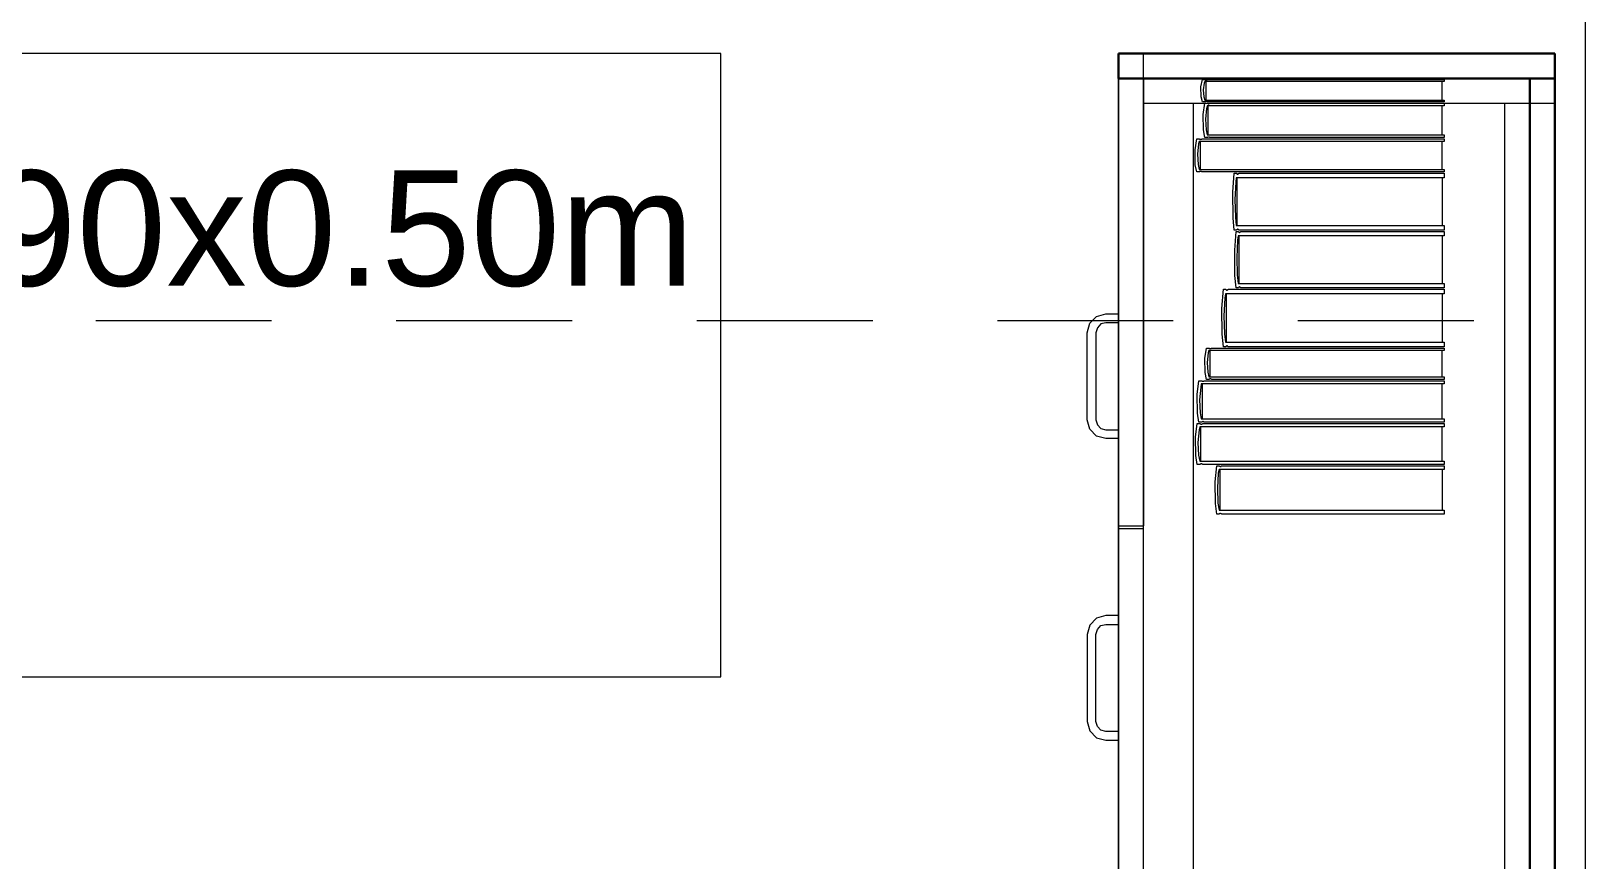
# Model space of a CAD drawing. Header units: inches. Extents: x -19 to 5698, y -728 to 92.
# Drawn here: x 405.823 to 407.07, y 16.467 to 17.132 of the extents above; entities that cross this region are included whole.
import ezdxf

# ---------------------------------------------------------------- set-up
doc = ezdxf.new("R2010")
doc.units = ezdxf.units.IN
doc.header["$MEASUREMENT"] = 0
doc.set_wipeout_variables(frame=1)
for name, pattern in [('HIDDEN', [0.375, 0.25, -0.125]), ('Hidden Line', [0.195611, 0.141111, -0.0545]), ('Wipeout_Contour', [1, 0, -1])]:
    doc.linetypes.add(name, pattern=pattern)
doc.layers.add('00 conduct tomacorr', color=120, linetype='HIDDEN', lineweight=30)
for name, color, linetype in [('02 _ ARQ _ ZON _ Espacio.3D', 7, 'Continuous'), ('08 _ STR _ EXT _ 09 Vigas', 251, 'Continuous'), ('Interior - Mobiliario', 7, 'Continuous'), ('Notas - Etiquetas', 7, 'Continuous')]:
    doc.layers.add(name, color=color, linetype=linetype)
doc.styles.add('Estilo_Generado_4', font='swisse.ttf')

msp = doc.modelspace()

# ---------------------------------------------------------------- linework, layer by layer
at = {"layer": '02 _ ARQ _ ZON _ Espacio.3D', "color": 254, "linetype": 'Continuous', "lineweight": 0, "flags": 128}
msp.add_lwpolyline([(407.0701, 7.7), (407.0697, 17.15), (400.5701, 17.15), (400.5701, 16.5), (400.345, 16.5), (400.345, 8.1), (400.5701, 8.1), (400.5701, 7.7), (400.9701, 7.7), (400.97, 7.3509), (406.8701, 7.35), (406.8701, 7.7)], close=True, dxfattribs=at)
at = {"layer": 'Interior - Mobiliario', "color": 175, "linetype": 'Continuous', "lineweight": 13}
for p, q in [((406.715, 15.6342), (406.715, 17.0942)), ((406.715, 17.0942), (407.025, 17.0942)), ((407.025, 17.0942), (407.025, 15.6342)), ((406.7613, 17.0793), (406.7611, 17.0873)), ((406.7624, 17.0754), (406.7613, 17.0793)), ((406.7629, 17.085), (406.7634, 17.0795)), ((406.7634, 17.0795), (406.7643, 17.0768)), ((406.7643, 17.0768), (406.9564, 17.0768)), ((406.9564, 17.0768), (406.9564, 17.0754)), ((406.715, 15.6542), (406.715, 17.0742)), ((406.715, 17.0742), (406.755, 17.0742)), ((406.755, 17.0742), (407.005, 17.0742)), ((406.755, 17.0742), (406.755, 15.6542)), ((406.7645, 17.0754), (406.7624, 17.0754)), ((406.7629, 17.0651), (406.7642, 17.0744)), ((406.7632, 17.0528), (406.7629, 17.0651)), ((406.7642, 17.0744), (406.7663, 17.0744)), ((406.7646, 17.0754), (406.7645, 17.0754)), ((406.7648, 17.0755), (406.7646, 17.0754)), ((406.7651, 17.0756), (406.7648, 17.0755)), ((406.7656, 17.07), (406.7648, 17.0616)), ((406.7654, 17.0757), (406.7651, 17.0756)), ((406.7657, 17.0757), (406.7654, 17.0757)), ((406.7661, 17.0721), (406.7656, 17.07)), ((406.766, 17.0756), (406.7657, 17.0757)), ((406.7662, 17.0756), (406.766, 17.0756)), ((406.9564, 17.0721), (406.7661, 17.0721)), ((406.7665, 17.0755), (406.7662, 17.0756)), ((406.7663, 17.0744), (406.7665, 17.0742)), ((406.7666, 17.0754), (406.7665, 17.0755)), ((406.7665, 17.0742), (406.7667, 17.0741)), ((406.9564, 17.0754), (406.7666, 17.0754)), ((406.7667, 17.0741), (406.767, 17.0739)), ((406.767, 17.0739), (406.7673, 17.0739)), ((406.7671, 17.0489), (406.7671, 17.0721)), ((406.7673, 17.0739), (406.7676, 17.0739)), ((406.7676, 17.0739), (406.7678, 17.074)), ((406.7678, 17.074), (406.7681, 17.0741)), ((406.7681, 17.0741), (406.7683, 17.0743)), ((406.7683, 17.0743), (406.7684, 17.0744)), ((406.7684, 17.0744), (406.9564, 17.0744)), ((406.9545, 17.0721), (406.9545, 17.0489)), ((406.9564, 17.0744), (406.9564, 17.0721)), ((407.005, 15.6542), (407.005, 17.0742)), ((406.7642, 17.0467), (406.7632, 17.0528)), ((406.7648, 17.0616), (406.7653, 17.053)), ((406.7653, 17.053), (406.7661, 17.0489)), ((406.7565, 17.0368), (406.7578, 17.0457)), ((406.7578, 17.0457), (406.76, 17.0457)), ((406.7592, 17.0416), (406.7584, 17.0334)), ((406.7598, 17.0436), (406.7592, 17.0416)), ((406.9564, 17.0436), (406.7598, 17.0436)), ((406.76, 17.0457), (406.7601, 17.0455)), ((406.7601, 17.0455), (406.7604, 17.0454)), ((406.7604, 17.0454), (406.7607, 17.0453)), ((406.7607, 17.0453), (406.761, 17.0452)), ((406.7608, 17.0212), (406.7608, 17.0436)), ((406.761, 17.0452), (406.7612, 17.0453)), ((406.7612, 17.0453), (406.7615, 17.0453)), ((406.7615, 17.0453), (406.7618, 17.0454)), ((406.7618, 17.0454), (406.7621, 17.0456)), ((406.7621, 17.0456), (406.7622, 17.0457)), ((406.7622, 17.0457), (406.9564, 17.0457)), ((406.7663, 17.0467), (406.7642, 17.0467)), ((406.7661, 17.0489), (406.9564, 17.0489)), ((406.7664, 17.0468), (406.7663, 17.0467)), ((406.7667, 17.047), (406.7664, 17.0468)), ((406.7669, 17.0471), (406.7667, 17.047)), ((406.7672, 17.0471), (406.7669, 17.0471)), ((406.7675, 17.0472), (406.7672, 17.0471)), ((406.7678, 17.0471), (406.7675, 17.0472)), ((406.768, 17.047), (406.7678, 17.0471)), ((406.7683, 17.0468), (406.768, 17.047)), ((406.7684, 17.0467), (406.7683, 17.0468)), ((406.9564, 17.0467), (406.7684, 17.0467)), ((406.9544, 17.0436), (406.9544, 17.0212)), ((406.9564, 17.0489), (406.9564, 17.0467)), ((406.9564, 17.0457), (406.9564, 17.0436)), ((406.7567, 17.0249), (406.7565, 17.0368)), ((406.7584, 17.0334), (406.7589, 17.0252)), ((406.7578, 17.0191), (406.7567, 17.0249)), ((406.76, 17.0191), (406.7578, 17.0191)), ((406.7589, 17.0252), (406.7598, 17.0212)), ((406.7598, 17.0212), (406.9564, 17.0212)), ((406.7601, 17.0192), (406.76, 17.0191)), ((406.7603, 17.0194), (406.7601, 17.0192)), ((406.7606, 17.0195), (406.7603, 17.0194)), ((406.7609, 17.0196), (406.7606, 17.0195)), ((406.7612, 17.0196), (406.7609, 17.0196)), ((406.7615, 17.0195), (406.7612, 17.0196)), ((406.7617, 17.0194), (406.7615, 17.0195)), ((406.762, 17.0193), (406.7617, 17.0194)), ((406.7622, 17.0191), (406.762, 17.0193)), ((406.9564, 17.0191), (406.7622, 17.0191)), ((406.7868, 17.0029), (406.7879, 17.0181)), ((406.7879, 17.0181), (406.7897, 17.0181)), ((406.7896, 17.0145), (406.7891, 17.011)), ((406.9564, 17.0145), (406.7896, 17.0145)), ((406.7897, 17.0181), (406.7899, 17.0179)), ((406.7899, 17.0179), (406.7901, 17.0176)), ((406.7901, 17.0176), (406.7903, 17.0174)), ((406.7903, 17.0174), (406.7906, 17.0174)), ((406.7904, 16.9761), (406.7904, 17.0145)), ((406.7906, 17.0174), (406.7908, 17.0174)), ((406.7908, 17.0174), (406.7911, 17.0175)), ((406.7911, 17.0175), (406.7913, 17.0177)), ((406.7913, 17.0177), (406.7915, 17.0179)), ((406.7915, 17.0179), (406.7916, 17.0181)), ((406.7916, 17.0181), (406.9564, 17.0181)), ((406.9547, 17.0145), (406.9547, 16.9761)), ((406.9564, 17.0212), (406.9564, 17.0191)), ((406.9564, 17.0181), (406.9564, 17.0145)), ((406.787, 16.9824), (406.7868, 17.0029)), ((406.7891, 17.011), (406.7884, 16.997)), ((406.7884, 16.997), (406.7888, 16.9829)), ((406.7879, 16.9724), (406.787, 16.9824)), ((406.7888, 16.9829), (406.7896, 16.9761)), ((406.7897, 16.9724), (406.7879, 16.9724)), ((406.7883, 16.9563), (406.7895, 16.9714)), ((406.7895, 16.9714), (406.7913, 16.9714)), ((406.7896, 16.9761), (406.9564, 16.9761)), ((406.7898, 16.9726), (406.7897, 16.9724)), ((406.79, 16.9728), (406.7898, 16.9726)), ((406.7906, 16.9643), (406.7899, 16.9505)), ((406.7903, 16.973), (406.79, 16.9728)), ((406.7905, 16.9731), (406.7903, 16.973)), ((406.7908, 16.9732), (406.7905, 16.9731)), ((406.7911, 16.9678), (406.7906, 16.9643)), ((406.791, 16.9731), (406.7908, 16.9732)), ((406.7912, 16.9729), (406.791, 16.9731)), ((406.9564, 16.9678), (406.7911, 16.9678)), ((406.7915, 16.9726), (406.7912, 16.9729)), ((406.7913, 16.9714), (406.7914, 16.9712)), ((406.7914, 16.9712), (406.7916, 16.9709)), ((406.7916, 16.9724), (406.7915, 16.9726)), ((406.9564, 16.9724), (406.7916, 16.9724)), ((406.7916, 16.9709), (406.7919, 16.9707)), ((406.7919, 16.9707), (406.7921, 16.9706)), ((406.792, 16.9297), (406.792, 16.9678)), ((406.7921, 16.9706), (406.7924, 16.9706)), ((406.7924, 16.9706), (406.7926, 16.9708)), ((406.7926, 16.9708), (406.7928, 16.9709)), ((406.7928, 16.9709), (406.793, 16.9712)), ((406.793, 16.9712), (406.7931, 16.9714)), ((406.7931, 16.9714), (406.9564, 16.9714)), ((406.9547, 16.9678), (406.9547, 16.9297)), ((406.9564, 16.9761), (406.9564, 16.9724)), ((406.9564, 16.9714), (406.9564, 16.9678)), ((406.7885, 16.936), (406.7883, 16.9563)), ((406.7899, 16.9505), (406.7904, 16.9365)), ((406.7895, 16.9261), (406.7885, 16.936)), ((406.7904, 16.9365), (406.7911, 16.9297)), ((406.7911, 16.9297), (406.9564, 16.9297)), ((406.7916, 16.9266), (406.7914, 16.9263)), ((406.7918, 16.9268), (406.7916, 16.9266)), ((406.7921, 16.9269), (406.7918, 16.9268)), ((406.7923, 16.9269), (406.7921, 16.9269)), ((406.7925, 16.9268), (406.7923, 16.9269)), ((406.7928, 16.9266), (406.7925, 16.9268)), ((406.793, 16.9264), (406.7928, 16.9266)), ((406.7931, 16.9261), (406.793, 16.9264)), ((406.9564, 16.9297), (406.9564, 16.9261)), ((406.778, 16.9097), (406.7792, 16.9251)), ((406.7792, 16.9251), (406.7811, 16.9251)), ((406.7804, 16.9179), (406.7797, 16.9037)), ((406.781, 16.9214), (406.7804, 16.9179)), ((406.9564, 16.9214), (406.781, 16.9214)), ((406.7811, 16.9251), (406.7813, 16.9249)), ((406.7813, 16.9249), (406.7815, 16.9246)), ((406.7815, 16.9246), (406.7817, 16.9244)), ((406.7817, 16.9244), (406.782, 16.9243)), ((406.7818, 16.8825), (406.7818, 16.9214)), ((406.782, 16.9243), (406.7823, 16.9243)), ((406.7823, 16.9243), (406.7825, 16.9245)), ((406.7825, 16.9245), (406.7828, 16.9246)), ((406.7828, 16.9246), (406.783, 16.9249)), ((406.783, 16.9249), (406.7831, 16.9251)), ((406.7831, 16.9251), (406.9564, 16.9251)), ((406.7913, 16.9261), (406.7895, 16.9261)), ((406.7914, 16.9263), (406.7913, 16.9261)), ((406.9564, 16.9261), (406.7931, 16.9261)), ((406.9546, 16.9214), (406.9546, 16.8825)), ((406.9564, 16.9251), (406.9564, 16.9214)), ((406.672, 16.8977), (406.6775, 16.9032)), ((406.6775, 16.9032), (406.685, 16.9052)), ((406.685, 16.9052), (406.695, 16.9052)), ((406.695, 16.9052), (406.695, 16.8982)), ((406.7782, 16.889), (406.778, 16.9097)), ((406.7797, 16.9037), (406.7801, 16.8894)), ((406.67, 16.8902), (406.672, 16.8977)), ((406.67, 16.8202), (406.67, 16.8902)), ((406.6781, 16.8942), (406.677, 16.8902)), ((406.677, 16.8902), (406.677, 16.8202)), ((406.681, 16.8972), (406.6781, 16.8942)), ((406.685, 16.8982), (406.681, 16.8972)), ((406.695, 16.8982), (406.685, 16.8982)), ((406.7792, 16.8788), (406.7782, 16.889)), ((406.7801, 16.8894), (406.781, 16.8825)), ((406.7643, 16.8694), (406.7656, 16.8778)), ((406.7656, 16.8778), (406.7677, 16.8778)), ((406.7677, 16.8778), (406.7679, 16.8777)), ((406.7679, 16.8777), (406.7681, 16.8775)), ((406.7681, 16.8775), (406.7684, 16.8774)), ((406.7684, 16.8774), (406.7686, 16.8774)), ((406.7686, 16.8774), (406.7689, 16.8774)), ((406.7689, 16.8774), (406.7692, 16.8774)), ((406.7692, 16.8774), (406.7695, 16.8776)), ((406.7695, 16.8776), (406.7697, 16.8777)), ((406.7697, 16.8777), (406.7698, 16.8778)), ((406.7698, 16.8778), (406.9564, 16.8778)), ((406.7811, 16.8788), (406.7792, 16.8788)), ((406.781, 16.8825), (406.9564, 16.8825)), ((406.7812, 16.879), (406.7811, 16.8788)), ((406.7814, 16.8793), (406.7812, 16.879)), ((406.7817, 16.8795), (406.7814, 16.8793)), ((406.7819, 16.8796), (406.7817, 16.8795)), ((406.7822, 16.8796), (406.7819, 16.8796)), ((406.7825, 16.8795), (406.7822, 16.8796)), ((406.7827, 16.8793), (406.7825, 16.8795)), ((406.7829, 16.879), (406.7827, 16.8793)), ((406.7831, 16.8788), (406.7829, 16.879)), ((406.9564, 16.8788), (406.7831, 16.8788)), ((406.9564, 16.8825), (406.9564, 16.8788)), ((406.9564, 16.8778), (406.9564, 16.8758)), ((406.7646, 16.8582), (406.7643, 16.8694)), ((406.767, 16.8739), (406.7662, 16.8662)), ((406.7662, 16.8662), (406.7667, 16.8585)), ((406.7675, 16.8758), (406.767, 16.8739)), ((406.9564, 16.8758), (406.7675, 16.8758)), ((406.7685, 16.8547), (406.7685, 16.8758)), ((406.9545, 16.8758), (406.9545, 16.8547)), ((406.7583, 16.8406), (406.7596, 16.8517)), ((406.7596, 16.8517), (406.7617, 16.8517)), ((406.7617, 16.8517), (406.7619, 16.8516)), ((406.7619, 16.8516), (406.7621, 16.8514)), ((406.7635, 16.8514), (406.7638, 16.8516)), ((406.7638, 16.8516), (406.7639, 16.8517)), ((406.7639, 16.8517), (406.9564, 16.8517)), ((406.7656, 16.8527), (406.7646, 16.8582)), ((406.7677, 16.8527), (406.7656, 16.8527)), ((406.7667, 16.8585), (406.7675, 16.8547)), ((406.7675, 16.8547), (406.9564, 16.8547)), ((406.7678, 16.8528), (406.7677, 16.8527)), ((406.768, 16.853), (406.7678, 16.8528)), ((406.7683, 16.8531), (406.768, 16.853)), ((406.7686, 16.8532), (406.7683, 16.8531)), ((406.7689, 16.8532), (406.7686, 16.8532)), ((406.7691, 16.8531), (406.7689, 16.8532)), ((406.7694, 16.853), (406.7691, 16.8531)), ((406.7697, 16.8529), (406.7694, 16.853)), ((406.7698, 16.8527), (406.7697, 16.8529)), ((406.9564, 16.8527), (406.7698, 16.8527)), ((406.9564, 16.8547), (406.9564, 16.8527)), ((406.9564, 16.8517), (406.9564, 16.8491)), ((406.7585, 16.8257), (406.7583, 16.8406)), ((406.761, 16.8465), (406.7601, 16.8363)), ((406.7615, 16.8491), (406.761, 16.8465)), ((406.9564, 16.8491), (406.7615, 16.8491)), ((406.7621, 16.8514), (406.7624, 16.8512)), ((406.7624, 16.8512), (406.7627, 16.8512)), ((406.7625, 16.821), (406.7625, 16.8491)), ((406.7627, 16.8512), (406.763, 16.8512)), ((406.763, 16.8512), (406.7633, 16.8513)), ((406.7633, 16.8513), (406.7635, 16.8514)), ((406.9544, 16.8491), (406.9544, 16.821)), ((406.7601, 16.8363), (406.7606, 16.826)), ((406.672, 16.8127), (406.67, 16.8202)), ((406.677, 16.8202), (406.6781, 16.8162)), ((406.6781, 16.8162), (406.681, 16.8133)), ((406.7569, 16.8064), (406.7583, 16.8173)), ((406.7583, 16.8173), (406.7604, 16.8173)), ((406.7596, 16.8183), (406.7585, 16.8257)), ((406.7617, 16.8183), (406.7596, 16.8183)), ((406.7603, 16.8147), (406.7597, 16.8122)), ((406.9564, 16.8147), (406.7603, 16.8147)), ((406.7604, 16.8173), (406.7606, 16.8172)), ((406.7606, 16.826), (406.7615, 16.821)), ((406.7606, 16.8172), (406.7608, 16.817)), ((406.7608, 16.817), (406.7611, 16.8169)), ((406.7611, 16.8169), (406.7614, 16.8168)), ((406.7612, 16.7871), (406.7612, 16.8147)), ((406.7614, 16.8168), (406.7617, 16.8168)), ((406.7615, 16.821), (406.9564, 16.821)), ((406.7618, 16.8185), (406.7617, 16.8183)), ((406.7617, 16.8168), (406.762, 16.8169)), ((406.7621, 16.8187), (406.7618, 16.8185)), ((406.762, 16.8169), (406.7623, 16.817)), ((406.7623, 16.8188), (406.7621, 16.8187)), ((406.7626, 16.8189), (406.7623, 16.8188)), ((406.7623, 16.817), (406.7625, 16.8172)), ((406.7625, 16.8172), (406.7626, 16.8173)), ((406.7629, 16.8189), (406.7626, 16.8189)), ((406.7626, 16.8173), (406.9564, 16.8173)), ((406.7632, 16.8188), (406.7629, 16.8189)), ((406.7635, 16.8187), (406.7632, 16.8188)), ((406.7637, 16.8185), (406.7635, 16.8187)), ((406.7639, 16.8183), (406.7637, 16.8185)), ((406.9564, 16.8183), (406.7639, 16.8183)), ((406.9544, 16.8147), (406.9544, 16.7871)), ((406.9564, 16.821), (406.9564, 16.8183)), ((406.9564, 16.8173), (406.9564, 16.8147)), ((406.6775, 16.8072), (406.672, 16.8127)), ((406.685, 16.8052), (406.6775, 16.8072)), ((406.681, 16.8133), (406.685, 16.8122)), ((406.685, 16.8122), (406.695, 16.8122)), ((406.695, 16.8052), (406.685, 16.8052)), ((406.695, 16.8122), (406.695, 16.8052)), ((406.7572, 16.7917), (406.7569, 16.8064)), ((406.7597, 16.8122), (406.7588, 16.8021)), ((406.7588, 16.8021), (406.7593, 16.792)), ((406.7583, 16.7845), (406.7572, 16.7917)), ((406.7593, 16.792), (406.7603, 16.7871)), ((406.7604, 16.7845), (406.7583, 16.7845)), ((406.7603, 16.7871), (406.9564, 16.7871)), ((406.7605, 16.7846), (406.7604, 16.7845)), ((406.7608, 16.7848), (406.7605, 16.7846)), ((406.7611, 16.7849), (406.7608, 16.7848)), ((406.7613, 16.785), (406.7611, 16.7849)), ((406.7616, 16.785), (406.7613, 16.785)), ((406.7619, 16.785), (406.7616, 16.785)), ((406.7622, 16.7848), (406.7619, 16.785)), ((406.7625, 16.7847), (406.7622, 16.7848)), ((406.7626, 16.7845), (406.7625, 16.7847)), ((406.9564, 16.7845), (406.7626, 16.7845)), ((406.7726, 16.7705), (406.7739, 16.7835)), ((406.7739, 16.7835), (406.7758, 16.7835)), ((406.7751, 16.7774), (406.7744, 16.7655)), ((406.7757, 16.7804), (406.7751, 16.7774)), ((406.9564, 16.7804), (406.7757, 16.7804)), ((406.7758, 16.7835), (406.776, 16.7833)), ((406.776, 16.7833), (406.7762, 16.783)), ((406.7762, 16.783), (406.7765, 16.7829)), ((406.7765, 16.7829), (406.7767, 16.7828)), ((406.7766, 16.7477), (406.7766, 16.7804)), ((406.7767, 16.7828), (406.777, 16.7828)), ((406.777, 16.7828), (406.7773, 16.7829)), ((406.7773, 16.7829), (406.7775, 16.7831)), ((406.7775, 16.7831), (406.7778, 16.7833)), ((406.7778, 16.7833), (406.7779, 16.7835)), ((406.7779, 16.7835), (406.9564, 16.7835)), ((406.9546, 16.7804), (406.9546, 16.7477)), ((406.9564, 16.7871), (406.9564, 16.7845)), ((406.9564, 16.7835), (406.9564, 16.7804)), ((406.7729, 16.7531), (406.7726, 16.7705)), ((406.7744, 16.7655), (406.7748, 16.7535)), ((406.7739, 16.7446), (406.7729, 16.7531)), ((406.7748, 16.7535), (406.7757, 16.7477)), ((406.7758, 16.7446), (406.7739, 16.7446)), ((406.7757, 16.7477), (406.9564, 16.7477)), ((406.7759, 16.7448), (406.7758, 16.7446)), ((406.7762, 16.745), (406.7759, 16.7448)), ((406.7764, 16.7452), (406.7762, 16.745)), ((406.7767, 16.7452), (406.7764, 16.7452)), ((406.777, 16.7453), (406.7767, 16.7452)), ((406.7772, 16.7452), (406.777, 16.7453)), ((406.7775, 16.745), (406.7772, 16.7452)), ((406.7777, 16.7448), (406.7775, 16.745)), ((406.7779, 16.7446), (406.7777, 16.7448)), ((406.9564, 16.7446), (406.7779, 16.7446)), ((406.9564, 16.7477), (406.9564, 16.7446)), ((406.695, 16.7352), (406.715, 16.7352)), ((406.695, 16.3742), (406.695, 16.7332)), ((406.695, 16.7332), (406.715, 16.7332)), ((406.715, 16.3742), (406.715, 16.7332)), ((406.672, 16.6557), (406.67, 16.6482)), ((406.6775, 16.6612), (406.672, 16.6557)), ((406.677, 16.6482), (406.6781, 16.6522)), ((406.685, 16.6632), (406.6775, 16.6612)), ((406.6781, 16.6522), (406.681, 16.6552)), ((406.681, 16.6552), (406.685, 16.6562)), ((406.695, 16.6632), (406.685, 16.6632)), ((406.685, 16.6562), (406.695, 16.6562)), ((406.695, 16.6562), (406.695, 16.6632)), ((406.67, 16.6482), (406.67, 16.5782)), ((406.677, 16.5782), (406.677, 16.6482)), ((406.67, 16.5782), (406.672, 16.5707)), ((406.6781, 16.5742), (406.677, 16.5782)), ((406.672, 16.5707), (406.6775, 16.5652)), ((406.6775, 16.5652), (406.685, 16.5632)), ((406.681, 16.5713), (406.6781, 16.5742)), ((406.685, 16.5702), (406.681, 16.5713)), ((406.695, 16.5702), (406.685, 16.5702)), ((406.695, 16.5632), (406.695, 16.5702)), ((406.685, 16.5632), (406.695, 16.5632))]:
    msp.add_line(p, q, dxfattribs=at)
at = {"layer": 'Interior - Mobiliario', "color": 175, "linetype": 'Continuous', "lineweight": 13, "flags": 128}
msp.add_lwpolyline([(405.076, 17.1142), (405.076, 15.6142), (405.676, 15.6142), (405.676, 16.6142), (406.376, 16.6142), (406.376, 17.1142)], close=True, dxfattribs=at)

# ---------------------------------------------------------------- texts
at = {"layer": 'Notas - Etiquetas', "color": 171, "linetype": 'Continuous', "lineweight": 13, "insert": (405.0764, 16.9265), "char_height": 0.0925, "attachment_point": 7, "style": 'Estilo_Generado_4'}
msp.add_mtext('\\A1;{\\pql;\\fSwis721 Ex BT|b0|i0|c0|p34;VIGA-103\\fSwis721 Ex BT|b0|i0|c0|p34; \\fSwis721 Ex BT|b0|i0|c0|p34;0.90\\fSwis721 Ex BT|b0|i0|c0|p34;x\\fSwis721 Ex BT|b0|i0|c0|p34;0.50\\fSwis721 Ex BT|b0|i0|c0|p34;m}', dxfattribs=at)

# ---------------------------------------------------------------- next in the draw order: wipeouts: each hides what was drawn before it
at = {"color": 254, "linetype": 'Wipeout_Contour', "lineweight": 0, "ltscale": 13013.249348}
msp.add_wipeout([(407.025, 15.6342), (407.045, 15.6342), (407.045, 17.0942), (407.025, 17.0942)], dxfattribs=at).dxf.layer = 'Interior - Mobiliario'

# ---------------------------------------------------------------- next in the draw order: linework, layer by layer
at = {"layer": '00 conduct tomacorr'}
msp.add_arc((408.3382, 23.1254), 7.1396, 245.77949, 273.62054, dxfattribs=at)
at = {"layer": '08 _ STR _ EXT _ 09 Vigas', "color": 251, "linetype": 'Hidden Line', "lineweight": 13, "true_color": 0x636466}
msp.add_line((400.5701, 16.9), (407.0701, 16.9), dxfattribs=at)
at = {"layer": 'Interior - Mobiliario', "color": 175, "linetype": 'Continuous', "lineweight": 30}
for p, q in [((407.025, 17.0942), (407.045, 17.0942)), ((407.025, 17.0942), (407.025, 15.6342)), ((407.045, 17.0942), (407.045, 15.6342))]:
    msp.add_line(p, q, dxfattribs=at)
at = {"layer": 'Interior - Mobiliario', "color": 175, "linetype": 'Continuous', "lineweight": 13}
for p, q in [((407.025, 15.6342), (407.025, 17.0942)), ((407.025, 17.0942), (407.045, 17.0942)), ((407.045, 17.0942), (407.045, 15.6342)), ((407.005, 17.0742), (407.045, 17.0742)), ((407.045, 17.0742), (407.045, 15.6542))]:
    msp.add_line(p, q, dxfattribs=at)

# ---------------------------------------------------------------- next in the draw order: wipeouts: each hides what was drawn before it
at = {"color": 254, "linetype": 'Wipeout_Contour', "lineweight": 0, "ltscale": 13012.604257}
msp.add_wipeout([(406.695, 17.0942), (407.045, 17.0942), (407.045, 17.1142), (406.695, 17.1142)], dxfattribs=at).dxf.layer = 'Interior - Mobiliario'

# ---------------------------------------------------------------- next in the draw order: linework, layer by layer
at = {"layer": 'Interior - Mobiliario', "color": 175, "linetype": 'Continuous', "lineweight": 30}
for p, q in [((406.695, 17.1142), (407.045, 17.1142)), ((406.695, 17.1142), (406.695, 17.0942)), ((407.045, 17.1142), (407.045, 17.0942)), ((406.695, 17.0942), (407.045, 17.0942))]:
    msp.add_line(p, q, dxfattribs=at)
at = {"layer": 'Interior - Mobiliario', "color": 175, "linetype": 'Continuous', "lineweight": 13}
for p, q in [((406.695, 17.0942), (406.695, 17.1142)), ((406.695, 17.1142), (407.045, 17.1142)), ((406.695, 17.1142), (406.695, 15.6142)), ((407.045, 17.1142), (406.695, 17.1142)), ((406.715, 17.0742), (406.715, 17.1142)), ((406.715, 17.1142), (407.045, 17.1142)), ((407.045, 17.1142), (407.045, 17.0942)), ((407.045, 17.1142), (407.045, 17.0742)), ((407.045, 15.6142), (407.045, 17.1142)), ((407.045, 17.0942), (406.695, 17.0942)), ((406.695, 15.6342), (406.695, 17.0942)), ((406.695, 17.0942), (407.045, 17.0942)), ((406.695, 15.6342), (406.695, 17.0942)), ((406.695, 17.0942), (407.025, 17.0942)), ((406.695, 17.0942), (406.695, 16.7352)), ((406.695, 17.0942), (406.715, 17.0942)), ((406.715, 15.6342), (406.715, 17.0942)), ((406.715, 17.0942), (407.025, 17.0942)), ((406.715, 15.6342), (406.715, 17.0942)), ((406.715, 17.0942), (407.025, 17.0942)), ((406.715, 17.0942), (406.715, 16.7352)), ((406.7611, 17.0873), (406.7624, 17.0932)), ((406.7624, 17.0932), (406.7645, 17.0932)), ((406.7637, 17.0904), (406.7629, 17.085)), ((406.7643, 17.0918), (406.7637, 17.0904)), ((406.9564, 17.0918), (406.7643, 17.0918)), ((406.7645, 17.0932), (406.7647, 17.0931)), ((406.7647, 17.0931), (406.7649, 17.093)), ((406.7649, 17.093), (406.7652, 17.093)), ((406.7652, 17.093), (406.7655, 17.0929)), ((406.7653, 17.0768), (406.7653, 17.0918)), ((406.7655, 17.0929), (406.7657, 17.0929)), ((406.7657, 17.0929), (406.766, 17.093)), ((406.766, 17.093), (406.7663, 17.0931)), ((406.7663, 17.0931), (406.7665, 17.0932)), ((406.7665, 17.0932), (406.7666, 17.0932)), ((406.7666, 17.0932), (406.9564, 17.0932)), ((406.9544, 17.0918), (406.9544, 17.0768)), ((406.9564, 17.0932), (406.9564, 17.0918)), ((407.025, 17.0942), (407.025, 15.6342)), ((407.025, 17.0942), (407.025, 15.6342)), ((407.025, 17.0942), (407.025, 15.6342)), ((407.045, 17.0942), (407.045, 15.6342))]:
    msp.add_line(p, q, dxfattribs=at)

doc.saveas('drawing.dxf')
